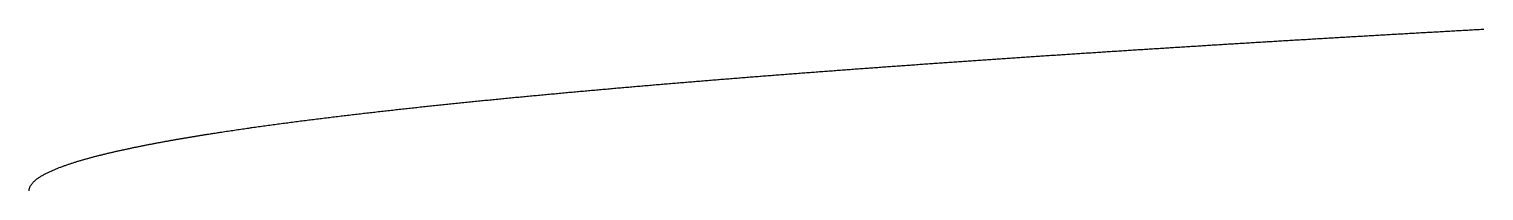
# Model space of a CAD drawing. Header units: metres. Extents: x 0 to 0.45, y 0 to 0.05.
import ezdxf

# ---------------------------------------------------------------- set-up
doc = ezdxf.new("R2010")
doc.units = ezdxf.units.M

msp = doc.modelspace()

# ---------------------------------------------------------------- linework, layer by layer
msp.add_spline([(0, 0), (0.00018, 0.001), (0.00065, 0.0019), (0.00129, 0.00268), (0.00203, 0.00336), (0.00283, 0.00397), (0.00367, 0.00452), (0.00454, 0.00502), (0.00543, 0.00549), (0.00633, 0.00593), (0.00725, 0.00635), (0.00818, 0.00674), (0.00911, 0.00711), (0.01005, 0.00747), (0.01099, 0.00781), (0.01194, 0.00814), (0.01289, 0.00846), (0.01385, 0.00877), (0.01481, 0.00907), (0.01577, 0.00936), (0.01673, 0.00964), (0.0177, 0.00992), (0.01867, 0.01018), (0.01964, 0.01045), (0.02061, 0.0107), (0.02158, 0.01095), (0.02255, 0.01119), (0.02353, 0.01143), (0.02451, 0.01167), (0.02549, 0.0119), (0.02647, 0.01213), (0.02745, 0.01235), (0.02843, 0.01257), (0.02941, 0.01278), (0.03039, 0.01299), (0.03137, 0.0132), (0.03235, 0.01341), (0.03333, 0.01361), (0.03432, 0.01381), (0.03531, 0.01401), (0.0363, 0.0142), (0.03729, 0.01439), (0.03828, 0.01458), (0.03927, 0.01477), (0.04026, 0.01496), (0.04125, 0.01514), (0.04224, 0.01532), (0.04323, 0.0155), (0.04422, 0.01567), (0.04521, 0.01585), (0.0462, 0.01602), (0.04719, 0.01619), (0.04818, 0.01636), (0.04917, 0.01653), (0.05016, 0.01669), (0.05115, 0.01686), (0.05214, 0.01702), (0.05313, 0.01718), (0.05412, 0.01734), (0.05511, 0.0175), (0.0561, 0.01765), (0.05709, 0.01781), (0.05808, 0.01796), (0.05907, 0.01812), (0.06006, 0.01827), (0.06105, 0.01842), (0.06204, 0.01857), (0.06303, 0.01871), (0.06402, 0.01886), (0.06501, 0.019), (0.066, 0.01915), (0.06699, 0.01929), (0.06798, 0.01943), (0.06898, 0.01958), (0.06998, 0.01972), (0.07098, 0.01986), (0.07198, 0.02), (0.07298, 0.02014), (0.07398, 0.02027), (0.07498, 0.02041), (0.07598, 0.02055), (0.07698, 0.02068), (0.07798, 0.02081), (0.07898, 0.02095), (0.07998, 0.02108), (0.08098, 0.02121), (0.08198, 0.02134), (0.08298, 0.02147), (0.08398, 0.0216), (0.08498, 0.02173), (0.08598, 0.02186), (0.08698, 0.02198), (0.08798, 0.02211), (0.08898, 0.02223), (0.08998, 0.02236), (0.09098, 0.02248), (0.09198, 0.02261), (0.09298, 0.02273), (0.09398, 0.02285), (0.09498, 0.02297), (0.09598, 0.02309), (0.09698, 0.02321), (0.09798, 0.02333), (0.09898, 0.02345), (0.09998, 0.02357), (0.10098, 0.02369), (0.10198, 0.0238), (0.10298, 0.02392), (0.10398, 0.02403), (0.10498, 0.02415), (0.10598, 0.02426), (0.10698, 0.02438), (0.10798, 0.02449), (0.10898, 0.02461), (0.10998, 0.02472), (0.11098, 0.02483), (0.11198, 0.02494), (0.11298, 0.02505), (0.11398, 0.02516), (0.11498, 0.02527), (0.11598, 0.02538), (0.11698, 0.02549), (0.11798, 0.0256), (0.11898, 0.02571), (0.11998, 0.02582), (0.12098, 0.02593), (0.12198, 0.02603), (0.12298, 0.02614), (0.12398, 0.02624), (0.12498, 0.02635), (0.12598, 0.02646), (0.12698, 0.02656), (0.12798, 0.02666), (0.12898, 0.02677), (0.12998, 0.02687), (0.13098, 0.02698), (0.13198, 0.02708), (0.13298, 0.02718), (0.13398, 0.02728), (0.13498, 0.02738), (0.13598, 0.02749), (0.13698, 0.02759), (0.13798, 0.02769), (0.13898, 0.02779), (0.13998, 0.02789), (0.14098, 0.02799), (0.14198, 0.02809), (0.14298, 0.02818), (0.14398, 0.02828), (0.14498, 0.02838), (0.14598, 0.02848), (0.14698, 0.02858), (0.14798, 0.02867), (0.14898, 0.02877), (0.14998, 0.02887), (0.15098, 0.02896), (0.15198, 0.02906), (0.15298, 0.02915), (0.15398, 0.02925), (0.15498, 0.02934), (0.15598, 0.02944), (0.15698, 0.02953), (0.15798, 0.02963), (0.15898, 0.02972), (0.15998, 0.02981), (0.16098, 0.02991), (0.16198, 0.03), (0.16298, 0.03009), (0.16398, 0.03018), (0.16498, 0.03027), (0.16598, 0.03037), (0.16698, 0.03046), (0.16798, 0.03055), (0.16898, 0.03064), (0.16998, 0.03073), (0.17098, 0.03082), (0.17198, 0.03091), (0.17298, 0.031), (0.17398, 0.03109), (0.17498, 0.03118), (0.17598, 0.03127), (0.17698, 0.03136), (0.17798, 0.03144), (0.17898, 0.03153), (0.17998, 0.03162), (0.18098, 0.03171), (0.18198, 0.0318), (0.18298, 0.03188), (0.18398, 0.03197), (0.18498, 0.03206), (0.18598, 0.03214), (0.18698, 0.03223), (0.18798, 0.03232), (0.18898, 0.0324), (0.18998, 0.03249), (0.19098, 0.03257), (0.19198, 0.03266), (0.19298, 0.03274), (0.19398, 0.03283), (0.19498, 0.03291), (0.19598, 0.033), (0.19698, 0.03308), (0.19798, 0.03316), (0.19898, 0.03325), (0.19998, 0.03333), (0.20098, 0.03341), (0.20198, 0.0335), (0.20298, 0.03358), (0.20398, 0.03366), (0.20498, 0.03375), (0.20598, 0.03383), (0.20698, 0.03391), (0.20798, 0.03399), (0.20898, 0.03407), (0.20998, 0.03415), (0.21098, 0.03424), (0.21198, 0.03432), (0.21298, 0.0344), (0.21398, 0.03448), (0.21498, 0.03456), (0.21598, 0.03464), (0.21698, 0.03472), (0.21798, 0.0348), (0.21898, 0.03488), (0.21998, 0.03496), (0.22098, 0.03504), (0.22198, 0.03512), (0.22298, 0.0352), (0.22398, 0.03528), (0.22498, 0.03535), (0.22598, 0.03543), (0.22698, 0.03551), (0.22798, 0.03559), (0.22898, 0.03567), (0.22998, 0.03574), (0.23098, 0.03582), (0.23198, 0.0359), (0.23298, 0.03598), (0.23398, 0.03605), (0.23498, 0.03613), (0.23598, 0.03621), (0.23698, 0.03628), (0.23798, 0.03636), (0.23898, 0.03644), (0.23998, 0.03651), (0.24098, 0.03659), (0.24198, 0.03667), (0.24298, 0.03674), (0.24398, 0.03682), (0.24498, 0.03689), (0.24598, 0.03697), (0.24698, 0.03704), (0.24798, 0.03712), (0.24898, 0.03719), (0.24998, 0.03727), (0.25098, 0.03734), (0.25198, 0.03742), (0.25298, 0.03749), (0.25398, 0.03756), (0.25498, 0.03764), (0.25598, 0.03771), (0.25698, 0.03778), (0.25798, 0.03786), (0.25898, 0.03793), (0.25998, 0.038), (0.26098, 0.03808), (0.26198, 0.03815), (0.26298, 0.03822), (0.26398, 0.0383), (0.26498, 0.03837), (0.26598, 0.03844), (0.26698, 0.03851), (0.26798, 0.03858), (0.26898, 0.03866), (0.26998, 0.03873), (0.27098, 0.0388), (0.27198, 0.03887), (0.27298, 0.03894), (0.27398, 0.03901), (0.27498, 0.03909), (0.27598, 0.03916), (0.27698, 0.03923), (0.27798, 0.0393), (0.27898, 0.03937), (0.27998, 0.03944), (0.28098, 0.03951), (0.28198, 0.03958), (0.28298, 0.03965), (0.28398, 0.03972), (0.28498, 0.03979), (0.28598, 0.03986), (0.28698, 0.03993), (0.28798, 0.04), (0.28898, 0.04007), (0.28998, 0.04014), (0.29098, 0.04021), (0.29198, 0.04028), (0.29298, 0.04034), (0.29398, 0.04041), (0.29498, 0.04048), (0.29598, 0.04055), (0.29698, 0.04062), (0.29798, 0.04069), (0.29898, 0.04076), (0.29998, 0.04082), (0.30098, 0.04089), (0.30198, 0.04096), (0.30298, 0.04103), (0.30398, 0.04109), (0.30498, 0.04116), (0.30598, 0.04123), (0.30698, 0.0413), (0.30798, 0.04136), (0.30898, 0.04143), (0.30998, 0.0415), (0.31098, 0.04157), (0.31198, 0.04163), (0.31298, 0.0417), (0.31398, 0.04177), (0.31498, 0.04183), (0.31598, 0.0419), (0.31698, 0.04196), (0.31798, 0.04203), (0.31898, 0.0421), (0.31998, 0.04216), (0.32098, 0.04223), (0.32198, 0.04229), (0.32298, 0.04236), (0.32398, 0.04243), (0.32498, 0.04249), (0.32598, 0.04256), (0.32698, 0.04262), (0.32798, 0.04269), (0.32898, 0.04275), (0.32998, 0.04282), (0.33098, 0.04288), (0.33198, 0.04295), (0.33298, 0.04301), (0.33398, 0.04307), (0.33498, 0.04314), (0.33598, 0.0432), (0.33698, 0.04327), (0.33798, 0.04333), (0.33898, 0.0434), (0.33998, 0.04346), (0.34098, 0.04352), (0.34198, 0.04359), (0.34298, 0.04365), (0.34398, 0.04371), (0.34498, 0.04378), (0.34598, 0.04384), (0.34698, 0.04391), (0.34798, 0.04397), (0.34898, 0.04403), (0.34998, 0.04409), (0.35098, 0.04416), (0.35198, 0.04422), (0.35298, 0.04428), (0.35398, 0.04435), (0.35498, 0.04441), (0.35598, 0.04447), (0.35698, 0.04453), (0.35798, 0.0446), (0.35898, 0.04466), (0.35998, 0.04472), (0.36098, 0.04478), (0.36198, 0.04484), (0.36298, 0.04491), (0.36398, 0.04497), (0.36498, 0.04503), (0.36598, 0.04509), (0.36698, 0.04515), (0.36798, 0.04521), (0.36898, 0.04528), (0.36998, 0.04534), (0.37098, 0.0454), (0.37198, 0.04546), (0.37298, 0.04552), (0.37398, 0.04558), (0.37498, 0.04564), (0.37598, 0.0457), (0.37698, 0.04576), (0.37798, 0.04582), (0.37898, 0.04589), (0.37998, 0.04595), (0.38098, 0.04601), (0.38198, 0.04607), (0.38298, 0.04613), (0.38398, 0.04619), (0.38498, 0.04625), (0.38598, 0.04631), (0.38698, 0.04637), (0.38798, 0.04643), (0.38898, 0.04649), (0.38998, 0.04655), (0.39098, 0.04661), (0.39198, 0.04667), (0.39298, 0.04672), (0.39398, 0.04678), (0.39498, 0.04684), (0.39598, 0.0469), (0.39698, 0.04696), (0.39798, 0.04702), (0.39898, 0.04708), (0.39998, 0.04714), (0.40098, 0.0472), (0.40198, 0.04726), (0.40298, 0.04732), (0.40398, 0.04737), (0.40498, 0.04743), (0.40598, 0.04749), (0.40698, 0.04755), (0.40798, 0.04761), (0.40898, 0.04767), (0.40998, 0.04772), (0.41098, 0.04778), (0.41198, 0.04784), (0.41298, 0.0479), (0.41398, 0.04796), (0.41498, 0.04802), (0.41598, 0.04807), (0.41698, 0.04813), (0.41798, 0.04819), (0.41898, 0.04825), (0.41998, 0.0483), (0.42098, 0.04836), (0.42198, 0.04842), (0.42298, 0.04848), (0.42398, 0.04853), (0.42498, 0.04859), (0.42598, 0.04865), (0.42698, 0.0487), (0.42798, 0.04876), (0.42898, 0.04882), (0.42998, 0.04888), (0.43098, 0.04893), (0.43198, 0.04899), (0.43298, 0.04905), (0.43398, 0.0491), (0.43498, 0.04916), (0.43598, 0.04921), (0.43698, 0.04927), (0.43798, 0.04933), (0.43898, 0.04938), (0.43998, 0.04944), (0.44098, 0.0495), (0.44198, 0.04955), (0.44298, 0.04961), (0.44398, 0.04966), (0.44498, 0.04972), (0.44598, 0.04978), (0.44698, 0.04983), (0.44798, 0.04989), (0.44898, 0.04994), (0.44998, 0.05)], degree=3)

doc.saveas('drawing.dxf')
